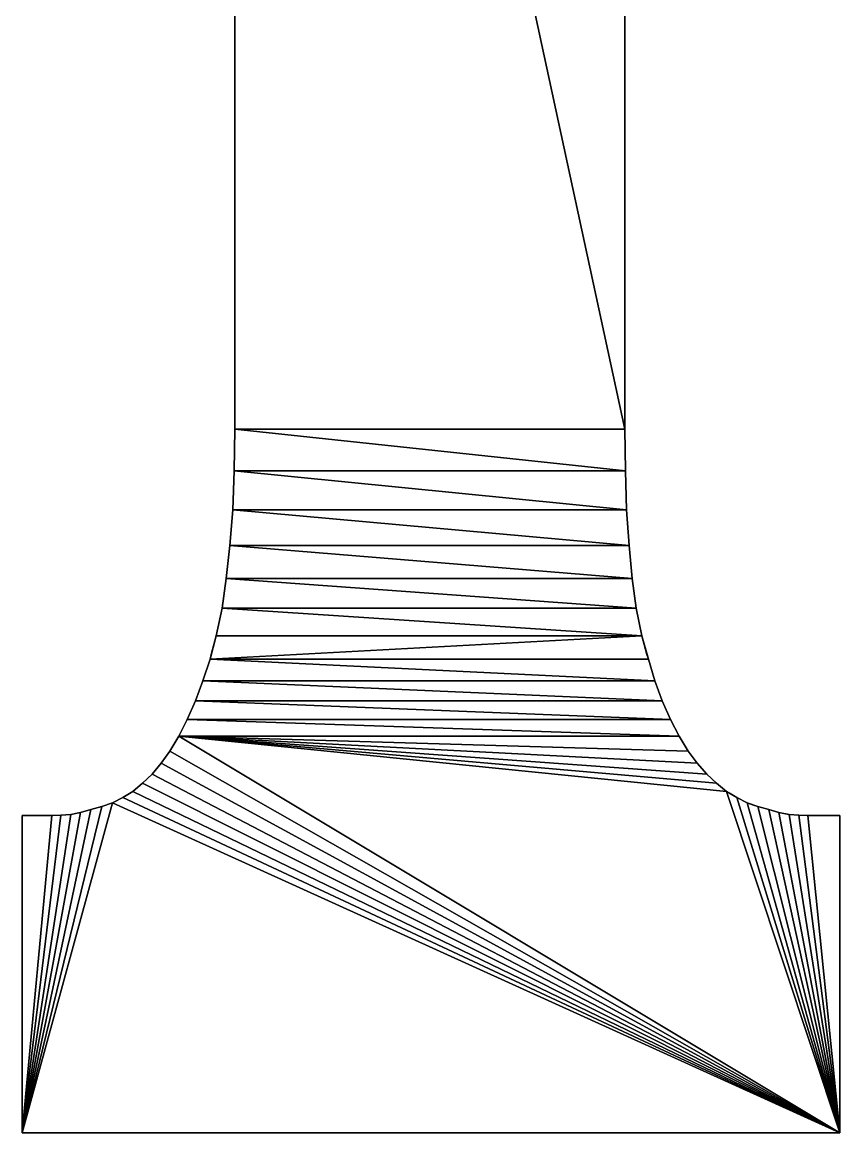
# Model space of a CAD drawing. Extents: x -29.1 to 29.1, y -25 to 25.
# Drawn here: x -7.32 to -5.962, y -14.619 to -12.774 of the extents above; entities that cross this region are included whole.
import ezdxf

# ---------------------------------------------------------------- set-up
doc = ezdxf.new("R2010")
doc.units = 0
doc.header["$MEASUREMENT"] = 0
doc.layers.add('ConstrLine', color=7, linetype='Continuous')
doc.layers.add('ObjLayer', color=2, linetype='Continuous')

msp = doc.modelspace()

# ---------------------------------------------------------------- linework, layer by layer
at = {"layer": 'ConstrLine'}
for points in [[(-6.319, -9.316, 5), (-6.967, -10.45, 5), (-6.319, -13.45, 5)], [(-6.319, -13.45, 4), (-6.319, -9.316, 4), (-6.319, -13.45, 5)], [(-6.319, -9.316, 5), (-6.319, -13.45, 5), (-6.319, -9.316, 4)], [(-6.967, -13.45, 4), (-6.967, -13.45, 5), (-6.967, -10.45, 5)], [(-6.967, -13.45, 5), (-6.319, -13.45, 5), (-6.967, -10.45, 5)], [(-6.967, -10.45, 4), (-6.967, -13.45, 4), (-6.967, -10.45, 5)], [(-6.967, -13.45, 4), (-6.968, -13.519, 4), (-6.968, -13.519, 5)], [(-6.967, -13.45, 4), (-6.968, -13.519, 5), (-6.967, -13.45, 5)], [(-6.967, -13.45, 5), (-6.968, -13.519, 5), (-6.318, -13.519, 5)], [(-6.318, -13.519, 5), (-6.319, -13.45, 5), (-6.967, -13.45, 5)], [(-6.319, -13.45, 4), (-6.319, -13.45, 5), (-6.318, -13.519, 5)], [(-6.319, -13.45, 4), (-6.318, -13.519, 5), (-6.318, -13.519, 4)], [(-6.968, -13.519, 4), (-6.97, -13.584, 4), (-6.97, -13.584, 5)], [(-6.968, -13.519, 4), (-6.97, -13.584, 5), (-6.968, -13.519, 5)], [(-6.968, -13.519, 5), (-6.97, -13.584, 5), (-6.316, -13.584, 5)], [(-6.316, -13.584, 5), (-6.318, -13.519, 5), (-6.968, -13.519, 5)], [(-6.318, -13.519, 4), (-6.318, -13.519, 5), (-6.316, -13.584, 5)], [(-6.318, -13.519, 4), (-6.316, -13.584, 5), (-6.316, -13.584, 4)], [(-6.97, -13.584, 4), (-6.975, -13.643, 4), (-6.975, -13.643, 5)], [(-6.97, -13.584, 4), (-6.975, -13.643, 5), (-6.97, -13.584, 5)], [(-6.97, -13.584, 5), (-6.975, -13.643, 5), (-6.312, -13.643, 5)], [(-6.312, -13.643, 5), (-6.316, -13.584, 5), (-6.97, -13.584, 5)], [(-6.316, -13.584, 4), (-6.316, -13.584, 5), (-6.312, -13.643, 5)], [(-6.316, -13.584, 4), (-6.312, -13.643, 5), (-6.312, -13.643, 4)], [(-6.975, -13.643, 4), (-6.981, -13.698, 4), (-6.981, -13.698, 5)], [(-6.975, -13.643, 4), (-6.981, -13.698, 5), (-6.975, -13.643, 5)], [(-6.975, -13.643, 5), (-6.981, -13.698, 5), (-6.307, -13.698, 5)], [(-6.307, -13.698, 5), (-6.312, -13.643, 5), (-6.975, -13.643, 5)], [(-6.312, -13.643, 4), (-6.312, -13.643, 5), (-6.307, -13.698, 5)], [(-6.312, -13.643, 4), (-6.307, -13.698, 5), (-6.307, -13.698, 4)], [(-6.981, -13.698, 4), (-6.988, -13.747, 4), (-6.988, -13.747, 5)], [(-6.981, -13.698, 4), (-6.988, -13.747, 5), (-6.981, -13.698, 5)], [(-6.981, -13.698, 5), (-6.988, -13.747, 5), (-6.3, -13.747, 5)], [(-6.3, -13.747, 5), (-6.307, -13.698, 5), (-6.981, -13.698, 5)], [(-6.307, -13.698, 4), (-6.307, -13.698, 5), (-6.3, -13.747, 5)], [(-6.307, -13.698, 4), (-6.3, -13.747, 5), (-6.3, -13.747, 4)], [(-6.988, -13.747, 4), (-6.998, -13.793, 4), (-6.998, -13.793, 5)], [(-6.988, -13.747, 4), (-6.998, -13.793, 5), (-6.988, -13.747, 5)], [(-6.988, -13.747, 5), (-6.998, -13.793, 5), (-6.291, -13.793, 5)], [(-6.291, -13.793, 5), (-6.3, -13.747, 5), (-6.988, -13.747, 5)], [(-6.3, -13.747, 4), (-6.3, -13.747, 5), (-6.291, -13.793, 5)], [(-6.3, -13.747, 4), (-6.291, -13.793, 5), (-6.291, -13.793, 4)], [(-7.0059, -13.824, 4), (-7.008, -13.832, 5), (-6.998, -13.793, 5)], [(-6.998, -13.793, 5), (-7.008, -13.832, 5), (-6.291, -13.793, 5)], [(-6.28, -13.832, 5), (-6.291, -13.793, 5), (-7.008, -13.832, 5)], [(-6.998, -13.793, 4), (-7.0059, -13.824, 4), (-6.998, -13.793, 5)], [(-6.291, -13.793, 4), (-6.291, -13.793, 5), (-6.2823, -13.824, 4)], [(-6.291, -13.793, 5), (-6.28, -13.832, 5), (-6.2823, -13.824, 4)], [(-7.008, -13.832, 4), (-7.02, -13.868, 4), (-7.02, -13.868, 5)], [(-7.008, -13.832, 4), (-7.02, -13.868, 5), (-7.008, -13.832, 5)], [(-7.008, -13.832, 5), (-7.02, -13.868, 5), (-6.269, -13.868, 5)], [(-7.0059, -13.824, 4), (-7.008, -13.832, 4), (-7.008, -13.832, 5)], [(-6.269, -13.868, 5), (-6.28, -13.832, 5), (-7.008, -13.832, 5)], [(-6.28, -13.832, 4), (-6.2823, -13.824, 4), (-6.28, -13.832, 5)], [(-6.28, -13.832, 4), (-6.28, -13.832, 5), (-6.269, -13.868, 5)], [(-6.28, -13.832, 4), (-6.269, -13.868, 5), (-6.269, -13.868, 4)], [(-7.02, -13.868, 4), (-7.032, -13.901, 4), (-7.032, -13.901, 5)], [(-7.02, -13.868, 4), (-7.032, -13.901, 5), (-7.02, -13.868, 5)], [(-7.02, -13.868, 5), (-7.032, -13.901, 5), (-6.257, -13.901, 5)], [(-6.257, -13.901, 5), (-6.269, -13.868, 5), (-7.02, -13.868, 5)], [(-6.269, -13.868, 4), (-6.269, -13.868, 5), (-6.257, -13.901, 5)], [(-6.269, -13.868, 4), (-6.257, -13.901, 5), (-6.257, -13.901, 4)], [(-7.032, -13.901, 4), (-7.046, -13.932, 4), (-7.046, -13.932, 5)], [(-7.032, -13.901, 4), (-7.046, -13.932, 5), (-7.032, -13.901, 5)], [(-7.032, -13.901, 5), (-7.046, -13.932, 5), (-6.243, -13.932, 5)], [(-6.243, -13.932, 5), (-6.257, -13.901, 5), (-7.032, -13.901, 5)], [(-6.257, -13.901, 4), (-6.257, -13.901, 5), (-6.243, -13.932, 5)], [(-6.257, -13.901, 4), (-6.243, -13.932, 5), (-6.243, -13.932, 4)], [(-7.046, -13.932, 4), (-7.06, -13.96, 4), (-7.06, -13.96, 5)], [(-7.046, -13.932, 4), (-7.06, -13.96, 5), (-7.046, -13.932, 5)], [(-7.046, -13.932, 5), (-7.06, -13.96, 5), (-6.229, -13.96, 5)], [(-6.229, -13.96, 5), (-6.243, -13.932, 5), (-7.046, -13.932, 5)], [(-6.243, -13.932, 4), (-6.243, -13.932, 5), (-6.229, -13.96, 5)], [(-6.243, -13.932, 4), (-6.229, -13.96, 5), (-6.229, -13.96, 4)], [(-7.06, -13.96, 4), (-7.075, -13.985, 4), (-7.075, -13.985, 5)], [(-7.06, -13.96, 4), (-7.075, -13.985, 5), (-7.06, -13.96, 5)], [(-7.06, -13.96, 5), (-7.075, -13.985, 5), (-5.962, -14.619, 5)], [(-5.962, -14.619, 5), (-6.15, -14.052, 5), (-7.06, -13.96, 5)], [(-6.183, -14.023, 5), (-6.199, -14.005, 5), (-7.06, -13.96, 5)], [(-6.167, -14.038, 5), (-6.183, -14.023, 5), (-7.06, -13.96, 5)], [(-6.214, -13.985, 5), (-6.229, -13.96, 5), (-7.06, -13.96, 5)], [(-6.199, -14.005, 5), (-6.214, -13.985, 5), (-7.06, -13.96, 5)], [(-6.167, -14.038, 5), (-7.06, -13.96, 5), (-6.15, -14.052, 5)], [(-6.229, -13.96, 4), (-6.229, -13.96, 5), (-6.214, -13.985, 5)], [(-6.229, -13.96, 4), (-6.214, -13.985, 5), (-6.214, -13.985, 4)], [(-7.075, -13.985, 4), (-7.089, -14.005, 4), (-7.089, -14.005, 5)], [(-7.075, -13.985, 4), (-7.089, -14.005, 5), (-7.075, -13.985, 5)], [(-7.075, -13.985, 5), (-7.089, -14.005, 5), (-5.962, -14.619, 5)], [(-6.214, -13.985, 4), (-6.214, -13.985, 5), (-6.199, -14.005, 5)], [(-6.214, -13.985, 4), (-6.199, -14.005, 5), (-6.199, -14.005, 4)], [(-7.089, -14.005, 4), (-7.104, -14.023, 4), (-7.104, -14.023, 5)], [(-7.089, -14.005, 4), (-7.104, -14.023, 5), (-7.089, -14.005, 5)], [(-7.089, -14.005, 5), (-7.104, -14.023, 5), (-5.962, -14.619, 5)], [(-6.199, -14.005, 4), (-6.199, -14.005, 5), (-6.183, -14.023, 5)], [(-6.199, -14.005, 4), (-6.183, -14.023, 5), (-6.183, -14.023, 4)], [(-7.12, -14.038, 4), (-7.12, -14.038, 5), (-7.104, -14.023, 5)], [(-7.12, -14.038, 4), (-7.104, -14.023, 5), (-7.104, -14.023, 4)], [(-7.104, -14.023, 5), (-7.12, -14.038, 5), (-5.962, -14.619, 5)], [(-6.183, -14.023, 4), (-6.183, -14.023, 5), (-6.167, -14.038, 5)], [(-6.183, -14.023, 4), (-6.167, -14.038, 5), (-6.167, -14.038, 4)], [(-7.136, -14.052, 4), (-7.136, -14.052, 5), (-7.12, -14.038, 5)], [(-7.136, -14.052, 4), (-7.12, -14.038, 5), (-7.12, -14.038, 4)], [(-7.12, -14.038, 5), (-7.136, -14.052, 5), (-5.962, -14.619, 5)], [(-6.167, -14.038, 4), (-6.167, -14.038, 5), (-6.15, -14.052, 5)], [(-6.167, -14.038, 4), (-6.15, -14.052, 5), (-6.15, -14.052, 4)], [(-7.153, -14.062, 4), (-7.153, -14.062, 5), (-7.136, -14.052, 5)], [(-7.153, -14.062, 4), (-7.136, -14.052, 5), (-7.136, -14.052, 4)], [(-7.136, -14.052, 5), (-7.153, -14.062, 5), (-5.962, -14.619, 5)], [(-6.15, -14.052, 5), (-6.133, -14.062, 5), (-6.144, -14.0555, 4)], [(-6.15, -14.052, 4), (-6.15, -14.052, 5), (-6.144, -14.0555, 4)], [(-5.962, -14.619, 5), (-6.133, -14.062, 5), (-6.15, -14.052, 5)], [(-6.133, -14.062, 4), (-6.144, -14.0555, 4), (-6.133, -14.062, 5)], [(-7.17, -14.071, 5), (-7.188, -14.077, 5), (-7.32, -14.619, 5)], [(-7.32, -14.619, 5), (-5.962, -14.619, 5), (-7.17, -14.071, 5)], [(-7.188, -14.077, 5), (-7.206, -14.082, 5), (-7.32, -14.619, 5)], [(-7.206, -14.082, 4), (-7.206, -14.082, 5), (-7.188, -14.077, 5)], [(-7.206, -14.082, 4), (-7.188, -14.077, 5), (-7.188, -14.077, 4)], [(-7.188, -14.077, 4), (-7.188, -14.077, 5), (-7.17, -14.071, 5)], [(-7.188, -14.077, 4), (-7.17, -14.071, 5), (-7.17, -14.071, 4)], [(-7.17, -14.071, 5), (-7.153, -14.062, 5), (-7.168, -14.0699, 4)], [(-7.153, -14.062, 5), (-7.17, -14.071, 5), (-5.962, -14.619, 5)], [(-7.17, -14.071, 4), (-7.17, -14.071, 5), (-7.168, -14.0699, 4)], [(-7.153, -14.062, 4), (-7.168, -14.0699, 4), (-7.153, -14.062, 5)], [(-6.116, -14.071, 4), (-6.133, -14.062, 4), (-6.116, -14.071, 5)], [(-6.133, -14.062, 5), (-6.116, -14.071, 5), (-6.133, -14.062, 4)], [(-6.133, -14.062, 5), (-5.962, -14.619, 5), (-6.116, -14.071, 5)], [(-6.098, -14.077, 5), (-6.1055, -14.0745, 4), (-6.116, -14.071, 5)], [(-6.116, -14.071, 4), (-6.116, -14.071, 5), (-6.1055, -14.0745, 4)], [(-5.962, -14.619, 5), (-6.098, -14.077, 5), (-6.116, -14.071, 5)], [(-6.098, -14.077, 4), (-6.1055, -14.0745, 4), (-6.098, -14.077, 5)], [(-6.098, -14.077, 4), (-6.098, -14.077, 5), (-6.08, -14.082, 5)], [(-6.08, -14.082, 5), (-6.08, -14.082, 4), (-6.098, -14.077, 4)], [(-6.098, -14.077, 5), (-5.962, -14.619, 5), (-6.08, -14.082, 5)], [(-7.206, -14.082, 5), (-7.223, -14.087, 5), (-7.32, -14.619, 5)], [(-7.239, -14.09, 5), (-7.32, -14.619, 5), (-7.223, -14.087, 5)], [(-7.256, -14.091, 5), (-7.32, -14.619, 5), (-7.239, -14.09, 5)], [(-7.271, -14.092, 5), (-7.32, -14.619, 5), (-7.256, -14.091, 5)], [(-7.32, -14.092, 4), (-7.32, -14.092, 5), (-7.271, -14.092, 5)], [(-7.32, -14.092, 4), (-7.271, -14.092, 5), (-7.271, -14.092, 4)], [(-7.32, -14.092, 4), (-7.32, -14.619, 4), (-7.32, -14.092, 5)], [(-7.32, -14.619, 4), (-7.32, -14.619, 5), (-7.32, -14.092, 5)], [(-7.32, -14.092, 5), (-7.32, -14.619, 5), (-7.271, -14.092, 5)], [(-7.271, -14.092, 5), (-7.256, -14.091, 5), (-7.256, -14.091, 4)], [(-7.271, -14.092, 5), (-7.256, -14.091, 4), (-7.271, -14.092, 4)], [(-7.256, -14.091, 4), (-7.256, -14.091, 5), (-7.239, -14.09, 5)], [(-7.256, -14.091, 4), (-7.239, -14.09, 5), (-7.239, -14.09, 4)], [(-7.239, -14.09, 5), (-7.223, -14.087, 5), (-7.2261, -14.0876, 4)], [(-7.239, -14.09, 4), (-7.239, -14.09, 5), (-7.2261, -14.0876, 4)], [(-7.223, -14.087, 4), (-7.2261, -14.0876, 4), (-7.223, -14.087, 5)], [(-7.223, -14.087, 4), (-7.223, -14.087, 5), (-7.206, -14.082, 5)], [(-7.223, -14.087, 4), (-7.206, -14.082, 5), (-7.206, -14.082, 4)], [(-6.063, -14.087, 5), (-6.063, -14.087, 4), (-6.08, -14.082, 5)], [(-6.08, -14.082, 4), (-6.08, -14.082, 5), (-6.063, -14.087, 4)], [(-6.063, -14.087, 5), (-6.08, -14.082, 5), (-5.962, -14.619, 5)], [(-6.0466, -14.0899, 4), (-6.063, -14.087, 5), (-6.046, -14.09, 5)], [(-6.063, -14.087, 5), (-6.0466, -14.0899, 4), (-6.063, -14.087, 4)], [(-6.046, -14.09, 5), (-6.063, -14.087, 5), (-5.962, -14.619, 5)], [(-6.0466, -14.0899, 4), (-6.046, -14.09, 5), (-6.046, -14.09, 4)], [(-6.03, -14.091, 4), (-6.046, -14.09, 5), (-6.03, -14.091, 5)], [(-6.03, -14.091, 4), (-6.046, -14.09, 4), (-6.046, -14.09, 5)], [(-6.03, -14.091, 5), (-6.046, -14.09, 5), (-5.962, -14.619, 5)], [(-6.03, -14.091, 4), (-6.03, -14.091, 5), (-6.015, -14.092, 5)], [(-6.015, -14.092, 4), (-6.03, -14.091, 4), (-6.015, -14.092, 5)], [(-6.03, -14.091, 5), (-5.962, -14.619, 5), (-6.015, -14.092, 5)], [(-6.015, -14.092, 5), (-5.962, -14.092, 5), (-6.015, -14.092, 4)], [(-5.962, -14.092, 4), (-6.015, -14.092, 4), (-5.962, -14.092, 5)], [(-5.962, -14.092, 5), (-6.015, -14.092, 5), (-5.962, -14.619, 5)], [(-5.962, -14.619, 5), (-5.962, -14.092, 4), (-5.962, -14.092, 5)], [(-5.962, -14.092, 4), (-5.962, -14.619, 5), (-5.962, -14.619, 4)], [(-5.962, -14.619, 5), (-7.32, -14.619, 5), (-5.962, -14.619, 4)], [(-7.32, -14.619, 4), (-5.962, -14.619, 4), (-7.32, -14.619, 5)]]:
    msp.add_3dface(points, dxfattribs=at)
at = {"layer": 'ObjLayer'}
for p, q in [((-6.319, -9.316, 5), (-6.319, -13.45, 5)), ((-6.967, -13.45, 5), (-6.967, -10.45, 5)), ((-6.968, -13.519, 5), (-6.967, -13.45, 5)), ((-6.319, -13.45, 5), (-6.318, -13.519, 5)), ((-6.97, -13.584, 5), (-6.968, -13.519, 5)), ((-6.318, -13.519, 5), (-6.316, -13.584, 5)), ((-6.975, -13.643, 5), (-6.97, -13.584, 5)), ((-6.316, -13.584, 5), (-6.312, -13.643, 5)), ((-6.981, -13.698, 5), (-6.975, -13.643, 5)), ((-6.312, -13.643, 5), (-6.307, -13.698, 5)), ((-6.988, -13.747, 5), (-6.981, -13.698, 5)), ((-6.307, -13.698, 5), (-6.3, -13.747, 5)), ((-6.998, -13.793, 5), (-6.988, -13.747, 5)), ((-6.3, -13.747, 5), (-6.291, -13.793, 5)), ((-7.008, -13.832, 5), (-6.998, -13.793, 5)), ((-6.291, -13.793, 5), (-6.28, -13.832, 5)), ((-7.02, -13.868, 5), (-7.008, -13.832, 5)), ((-6.28, -13.832, 5), (-6.269, -13.868, 5)), ((-7.032, -13.901, 5), (-7.02, -13.868, 5)), ((-6.269, -13.868, 5), (-6.257, -13.901, 5)), ((-7.046, -13.932, 5), (-7.032, -13.901, 5)), ((-6.257, -13.901, 5), (-6.243, -13.932, 5)), ((-7.06, -13.96, 5), (-7.046, -13.932, 5)), ((-6.243, -13.932, 5), (-6.229, -13.96, 5)), ((-7.075, -13.985, 5), (-7.06, -13.96, 5)), ((-6.229, -13.96, 5), (-6.214, -13.985, 5)), ((-7.089, -14.005, 5), (-7.075, -13.985, 5)), ((-6.214, -13.985, 5), (-6.199, -14.005, 5)), ((-7.104, -14.023, 5), (-7.089, -14.005, 5)), ((-6.199, -14.005, 5), (-6.183, -14.023, 5)), ((-7.12, -14.038, 5), (-7.104, -14.023, 5)), ((-6.183, -14.023, 5), (-6.167, -14.038, 5)), ((-7.136, -14.052, 5), (-7.12, -14.038, 5)), ((-6.167, -14.038, 5), (-6.15, -14.052, 5)), ((-7.153, -14.062, 5), (-7.136, -14.052, 5)), ((-6.15, -14.052, 5), (-6.133, -14.062, 5)), ((-7.206, -14.082, 5), (-7.188, -14.077, 5)), ((-7.188, -14.077, 5), (-7.17, -14.071, 5)), ((-7.17, -14.071, 5), (-7.153, -14.062, 5)), ((-6.133, -14.062, 5), (-6.116, -14.071, 5)), ((-6.116, -14.071, 5), (-6.098, -14.077, 5)), ((-6.098, -14.077, 5), (-6.08, -14.082, 5)), ((-7.32, -14.619, 5), (-7.32, -14.092, 5)), ((-7.32, -14.092, 5), (-7.271, -14.092, 5)), ((-7.271, -14.092, 5), (-7.256, -14.091, 5)), ((-7.256, -14.091, 5), (-7.239, -14.0899, 5)), ((-7.239, -14.0899, 5), (-7.223, -14.087, 5)), ((-7.223, -14.087, 5), (-7.206, -14.082, 5)), ((-6.08, -14.082, 5), (-6.063, -14.087, 5)), ((-6.063, -14.087, 5), (-6.046, -14.09, 5)), ((-6.046, -14.09, 5), (-6.03, -14.091, 5)), ((-6.03, -14.091, 5), (-6.015, -14.092, 5)), ((-6.015, -14.092, 5), (-5.962, -14.092, 5)), ((-5.962, -14.092, 5), (-5.962, -14.619, 5)), ((-5.962, -14.619, 5), (-7.32, -14.619, 5))]:
    msp.add_line(p, q, dxfattribs=at)

doc.saveas('drawing.dxf')
